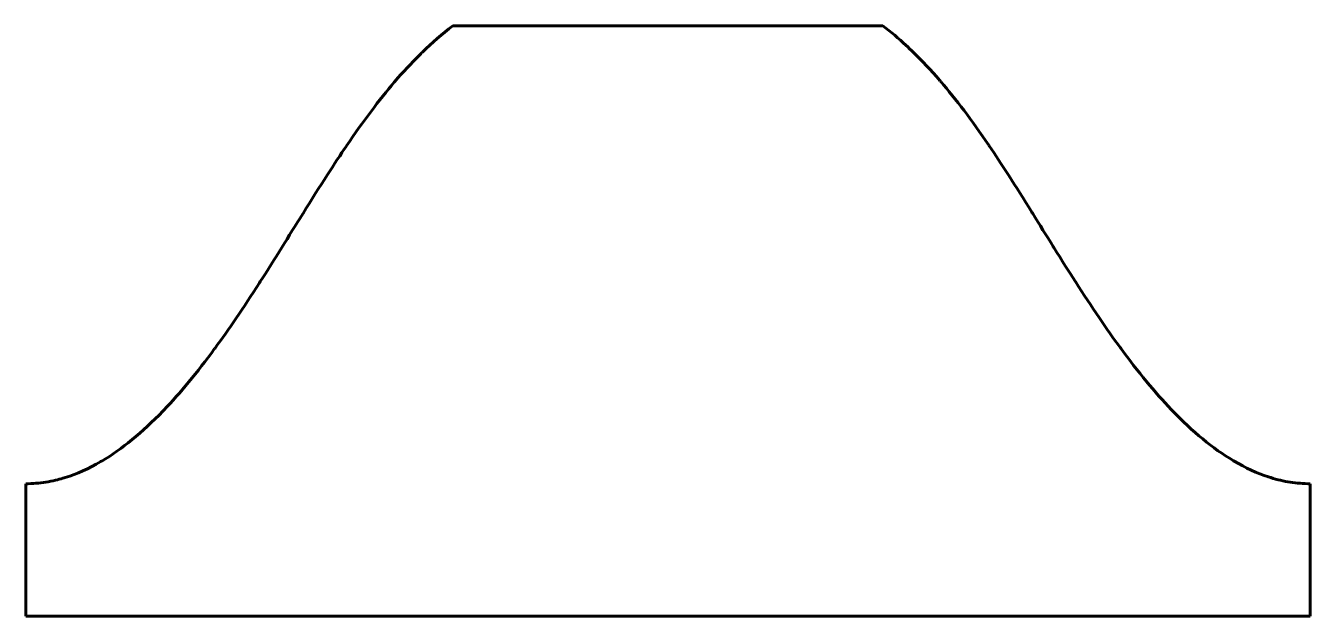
# Model space of a CAD drawing. Header units: millimetres. Extents: x -141 to 0, y 154 to 219.
import ezdxf

# ---------------------------------------------------------------- set-up
doc = ezdxf.new("R2010")
doc.units = ezdxf.units.MM
doc.linetypes.add('K5LT_BASIC', pattern=[0])

msp = doc.modelspace()

# ---------------------------------------------------------------- linework, layer by layer
at = {"color": 5, "linetype": 'K5LT_BASIC', "lineweight": 60, "true_color": 0x0000ff}
for p, q in [((-94.13, 219), (-46.92, 219)), ((-141.02, 154.15), (-141.02, 168.71)), ((0, 168.71), (0, 154.15)), ((-141.02, 154.15), (0, 154.15))]:
    msp.add_line(p, q, dxfattribs=at)
for points, knots in [([(-141.02, 168.71), (-140.26, 168.71), (-139.52, 168.77), (-138.45, 168.94), (-138.1, 169.01), (-137.47, 169.16), (-137.21, 169.23), (-136.85, 169.33), (-136.75, 169.36), (-135.38, 169.79), (-134.08, 170.37), (-132.74, 171.16), (-132.69, 171.18), (-130.46, 172.51), (-128.23, 174.33), (-125.92, 176.72), (-125.88, 176.77), (-124.06, 178.67), (-122.2, 180.91), (-120.26, 183.56), (-120.24, 183.59), (-118.76, 185.61), (-117.13, 188), (-115.32, 190.82), (-115.29, 190.87), (-114.47, 192.15), (-113.68, 193.39), (-112.14, 195.88), (-111.38, 197.11), (-110.6, 198.36), (-110.59, 198.37), (-108.64, 201.5), (-107.05, 203.96), (-105.81, 205.8), (-105.81, 205.8), (-103.95, 208.53), (-102.21, 210.85), (-100.53, 212.82), (-100.51, 212.84), (-99.6, 213.9), (-98.72, 214.85), (-97.71, 215.85), (-97.59, 215.97), (-96.42, 217.12), (-95.31, 218.08), (-94.13, 219)], [0, 0, 0, 0, 0.03125, 0.03125, 0.046875, 0.046875, 0.058594, 0.058594, 0.0625, 0.0625, 0.123047, 0.123047, 0.125, 0.125, 0.248047, 0.248047, 0.25, 0.25, 0.374023, 0.374023, 0.375, 0.375, 0.498047, 0.498047, 0.5, 0.5, 0.5625, 0.5625, 0.624023, 0.624023, 0.625, 0.625, 0.749023, 0.749023, 0.75, 0.75, 0.873047, 0.873047, 0.875, 0.875, 0.929688, 0.929688, 0.9375, 0.9375, 1, 1, 1, 1]), ([(-46.92, 219), (-46.04, 218.31), (-45.19, 217.59), (-44.12, 216.6), (-43.85, 216.34), (-42.61, 215.15), (-41.64, 214.11), (-40.64, 212.95), (-40.6, 212.9), (-38.91, 210.94), (-37.16, 208.61), (-35.29, 205.86), (-35.27, 205.83), (-33.95, 203.89), (-32.38, 201.46), (-30.53, 198.48), (-30.5, 198.42), (-29.72, 197.17), (-28.97, 195.96), (-28.19, 194.71), (-28.17, 194.68), (-27.26, 193.21), (-26.48, 191.98), (-25.8, 190.93), (-25.8, 190.92), (-23.98, 188.08), (-22.33, 185.66), (-20.84, 183.62), (-20.83, 183.61), (-18.9, 180.97), (-17.05, 178.73), (-15.24, 176.84), (-15.22, 176.81), (-12.91, 174.41), (-10.68, 172.57), (-8.44, 171.23), (-8.41, 171.21), (-7.11, 170.44), (-5.85, 169.87), (-4.52, 169.43), (-4.44, 169.41), (-3.99, 169.27), (-3.63, 169.17), (-2.92, 169), (-2.55, 168.93), (-1.51, 168.77), (-0.77, 168.71), (0, 168.71)], [0, 0, 0, 0, 0.046875, 0.046875, 0.0625, 0.0625, 0.123047, 0.123047, 0.125, 0.125, 0.249023, 0.249023, 0.25, 0.25, 0.373047, 0.373047, 0.375, 0.375, 0.435547, 0.435547, 0.4375, 0.4375, 0.499023, 0.499023, 0.5, 0.5, 0.624023, 0.624023, 0.625, 0.625, 0.748047, 0.748047, 0.75, 0.75, 0.873047, 0.873047, 0.875, 0.875, 0.933594, 0.933594, 0.9375, 0.9375, 0.953125, 0.953125, 0.96875, 0.96875, 1, 1, 1, 1])]:
    msp.add_open_spline(points, degree=3, knots=knots, dxfattribs=at)

doc.saveas('drawing.dxf')
